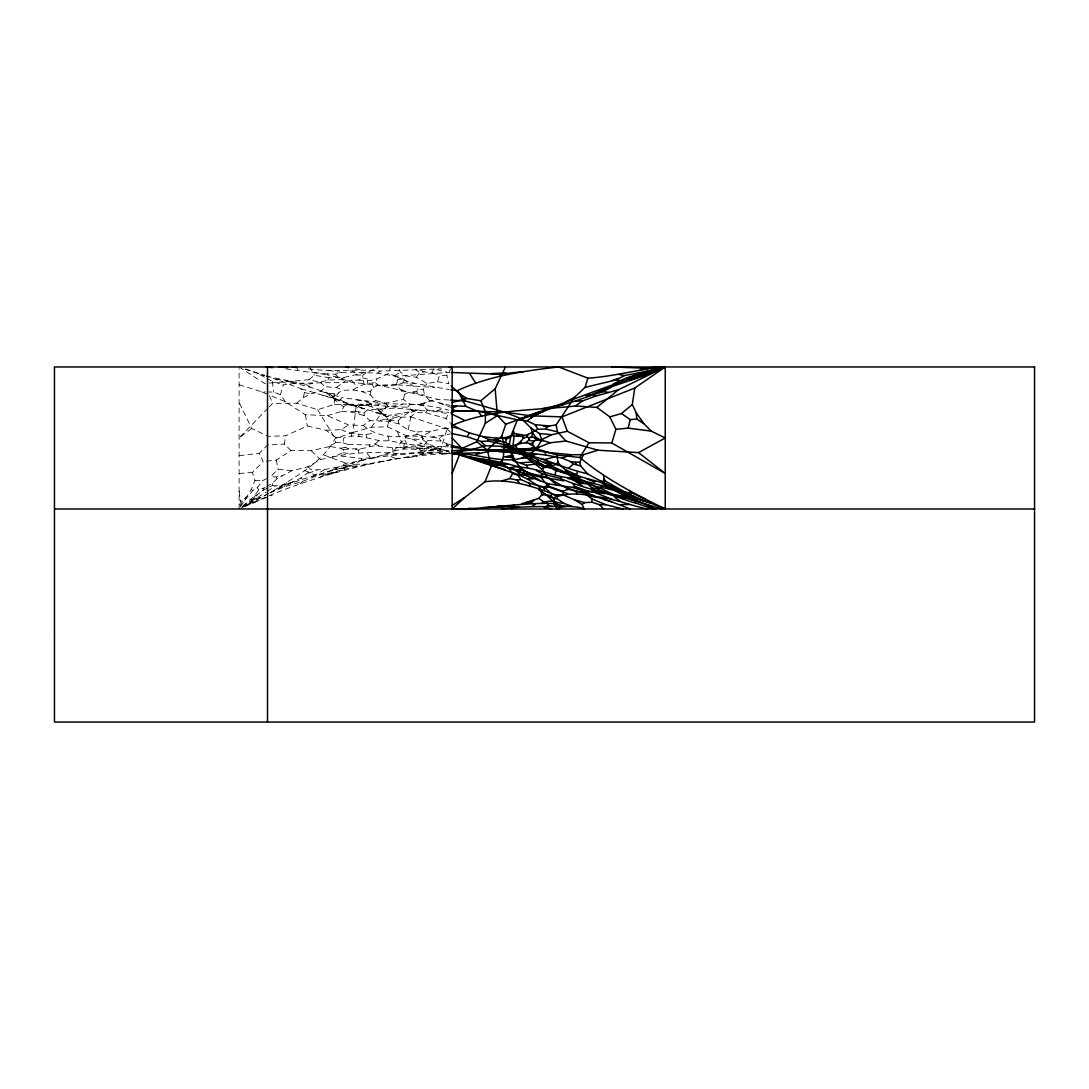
<?xml version="1.0" encoding="UTF-8"?>
<svg xmlns="http://www.w3.org/2000/svg" width="1089" height="1089" viewBox="0 0 1089 1089"><rect width="100%" height="100%" fill="white"/><g stroke="black" fill="none" stroke-linecap="round" stroke-linejoin="round"><path stroke-width="0.75" stroke-dasharray="5 3.75" d="M266.451 461.164L276.307 460.034L291.008 450.574L311.182 450.696L329.858 446.476L335.548 442.57L335.684 437.342L326.074 430.291L307.248 425.99L285.495 435.831L268.098 436.294L251.722 428.453L239.104 402.454M363.25 425.5C378.06 437.86 398.942 438.69 417.005 434.457L417.101 431.952L408.103 429.964L399.078 423.948L390.053 421.593L370.056 420.613L363.25 425.5L348.548 424.969L327.299 415.63L305.328 414.718L285.549 401.895L269.337 395.021M266.465 486.865L272.686 483.067L277.042 478.724L291.757 470.761L307.847 466.827L320.438 459.585L332.281 457.081L343.212 452.738L343.362 449.798L340.803 448.219L329.858 446.476M269.106 406.959L272.563 403.379L296.644 403.216L317.648 409.695L334.5 404.427C334.187 398.52 336.909 392.421 342.763 390.311L353.149 389.971L361.875 391.632L370.478 394.939L375.446 400.534L385.574 403.134L403.515 399.486L409.94 404.155L419.088 404.604L423.281 405.87L427.419 410.063L448.382 413.82L446 418.475L450.111 422.478M239.104 366.952L264.586 383.464L309.045 379.748L320.057 382.198L327.843 380.143L341.592 379.489L345.227 381.177L358.676 380.007L362.664 377.937L362.909 374.97L368.273 371.676L378.809 367.538M448.913 399.99L437.37 399.268L382.307 385.86L350.998 382.13L338.543 377.475L327.149 374.752L327.245 373.922L335.317 374.235L341.143 372.411L355.205 372.207L377.856 373.2L395.811 376.263L450.193 372.343M245.079 506.508C309.167 475.798 378.536 459.204 448.818 451.023L422.913 450.792L415.78 449.24L402.93 449.022L394 450.928L382.988 455.148L359.493 461.096L345.989 463.274L332.336 469.958L302.456 481.352L284.038 486.974L270.072 492.895C293.567 477.404 321.214 464.2 335.208 438.608L352.959 432.456L356.226 405.53L365.999 405.217L382.457 410.049L388.16 406.578L407.654 407.218L415.821 412.663L425.704 412.677L446 418.475M291.008 450.574L284.447 444.026L285.495 435.831M269.623 486.96L272.332 485.571L272.686 483.067M242.97 506.698L265.879 492.187M239.104 491.234L240.465 501.022L239.104 508.985L239.104 368.64M403.515 399.486L404.495 394.517L396.314 384.703L378.046 385.111L373.609 387.63L370.246 391.264L361.875 391.632M390.053 421.593L390.27 420.517L398.166 420.858L400.902 417.727L412.35 409.859C424.274 411.805 436.716 409.614 448.668 412.5M335.548 442.57L342.858 442.747L343.865 437.846C359.193 431.911 373.799 442.719 389.059 440.569C409.273 445.333 430.291 445.85 450.206 451.84M408.103 429.964L412.35 409.859M296.644 403.216L303.314 397.73L304.416 392.571L300.251 388.46L266.451 375.909M352.959 432.456L371.376 427.228L387.439 426.834L388.964 420.177L384.771 415.236L381.654 413.684L348.902 404.495L333.751 398.628L300.251 388.46M382.307 385.86L397.499 384.893L402.916 382.838L403.515 380.265L395.811 376.263M285.549 401.895L280.39 394.722L283.222 384.893L295.119 383.369L350.998 382.13M423.281 405.87L423.934 403.651L429.284 400.248L450.356 405.476M343.362 449.798C352.155 447.96 361.385 450.002 370.001 446.504C381.245 444.244 392.843 450.465 403.733 446.095L404.414 443.795M358.676 380.007C368.872 382.824 379.585 378.196 388.514 373.404L390.529 366.952M399.295 369.498L400.316 372.057L405.571 375.923L416.325 377.27L427.065 383.478L437.438 381.763L439.384 375.501L446.776 375.283L452.18 366.952M396.314 384.703L397.921 379.612L394.763 375.787L388.514 373.404M424.288 371.907L417.495 368.844L415.372 369.416L419.728 372.574L424.288 371.907L432.333 372.71L433.735 368.395M394 450.928L401.351 441.889L404.958 440.106L406.524 435.723L431.993 437.043L450.356 433.926M380.156 420.436L385.737 419.142L386.527 416.964L389.331 415.331L416.297 410.744M240.751 506.494L251.273 489.424L254.894 480.494L252.43 472.381L263.17 461.532L259.345 453.269L267.472 445.102L284.447 444.026M353.149 389.971C359.792 384.58 367.592 383.464 375.501 382.593L376.835 379.231M327.299 415.63L341.687 411.397L343.539 406.837L347.5 404.21C381.273 404.89 415.508 400.793 448.777 410.131M240.193 506.358L242.371 501.103L246.141 496.788M371.376 427.228L380.823 414.011L382.457 410.049M307.847 466.827L311.127 469.672C328.265 470.734 345.118 465.616 361.221 460.252L361.984 458.496C391.496 456.318 420.926 450.642 450.86 453.637M322.725 395.184L340.558 399.935L341.769 397.621L387.616 403.651M242.466 506.875L253.941 498.83L257.086 494.923L262.844 490.445L268.262 487.654M327.843 380.143L329.232 377.801L343.906 377.488L368.273 371.676M284.038 486.974L286.747 482.713M270.154 492.487C294.901 479.337 322.616 474.014 349.052 465.643L353.367 462.907M429.284 400.248L424.683 395.171L423.308 389.277L427.065 383.478M425.704 412.677L427.419 410.063M252.158 499.974L254.581 497.632M341.687 411.397L351.094 411.914L355.327 411.138L358.962 406.02C373.391 402.876 388.256 408.933 402.481 404.4M242.724 506.086L254.009 496.461L258.814 489.832L265.158 487.464M416.325 377.27L419.728 372.574M262.844 490.445L264.055 488.798L262.544 488.648M407.654 407.218L409.94 404.155M378.087 405.258L379.176 403.828M244.848 500.232L252.839 490.458L257.263 487.695L262.64 480.644L268.071 477.88M272.332 485.571C286.284 486.919 301.599 479.405 311.127 469.672M394.436 415.045L399.745 416.869L402.236 413.779M340.803 448.219L345.199 447.388L347.65 444.394L369.021 444.938L375.133 444.053L379.258 446.014M402.93 449.022L407.967 446.572C420.735 444.734 433.721 448.464 446.231 445.632L446.803 443.713L441.059 441.059L428.127 440.541L420.776 437.07M404.495 394.517L407.531 392.83L416.515 391.305L418.122 389.454L423.308 389.277M423.948 445.347L428.127 440.541M319.485 477.363L325.938 474.001C366.571 463.097 407.776 455.461 449.839 453.255L440.119 453.228M300.088 483.884L302.456 481.352M397.921 379.612L402.889 378.727L405.571 375.923M267.948 408.157L239.104 437.969L251.722 428.453M278.77 488.171L282.868 485.204M291.757 470.761L278.035 469.182L270.793 476.506L276.307 477.009L282.31 475.376M303.314 397.73L310.787 393.891L321.024 391.346L325.516 386.813L336.324 387.412L342.763 390.311M377.856 373.2L380.156 371.09L441.481 368.844M375.133 444.053L378.564 440.95M334.772 400.208L333.602 396.627L336.283 395.634M341.592 379.489L343.906 377.488M242.67 506.331L245.937 503.486M309.045 379.748L314.299 375.256L329.232 377.801M355.327 411.138L364.012 412.867L367.51 409.954L395.048 408.062L423.376 410.526M375.297 412.5L385.697 416.107L396.246 417.441L410.621 416.869L415.821 412.663M365.999 405.217L371.267 403.665L375.446 400.534M422.818 452.779L427.215 449.621L440.786 449.076L450.084 452.194M336.324 387.412L345.227 381.177M415.78 449.24L417.523 448.042L431.652 448.627L437.574 447.089M332.336 469.958C341.606 468.093 351.788 467.031 359.493 461.096M394.763 375.787L400.316 372.057M326.074 430.291L341.034 429.665L348.548 424.969M267.227 491.343L275.367 486.238M288.517 484.061L293.622 481.243M429.297 450.533L432.415 449.294L440.963 450.628M242.588 506.589L244.712 505.35M268.724 493.208L245.951 505.473L272.155 495.318M312.87 476.397L325.747 468.991M431.993 437.043L439.03 438.132L443.209 435.763M240.587 508.223L265.648 495.196M254.009 496.461L257.086 494.923M417.005 434.457L422.559 435.723L431.884 431.149L447.484 427.596L440.786 449.076L428.617 444.094L422.75 439.602L411.914 438.949L402.086 436.92M340.149 468.583L344.056 468.406L348.058 466.528M419.401 449.689L421.348 448.791M355.354 449.131L358.553 450.206L362.691 448.3M252.539 503.404L255.411 502.138M250.157 502.628L252.825 501.484M255.656 499.32L260.108 497.523M249.463 502.301L252.103 501.267M324.808 475.253L333.887 472.313M332.485 473.32L342.804 470.121M253.941 498.83L256.391 498.149M388.964 420.177L396.246 417.441M436.662 410.907L441.059 409.246M419.197 455.093L424.084 453.296L433.531 452.793M308.31 473.252L317.226 470.053M382.988 455.148L418.299 452.371L422.913 450.792M332.281 457.081C354.66 452.058 377.951 451.472 400.834 453.909M250.239 499.946L252.771 499.116M410.621 416.869L446.858 428.712L450.805 427.501M417.128 444.938L421.729 443.55L428.617 444.094M360.513 404.945L363.318 404.686M419.959 404.196L437.37 399.268M330.879 473.47L334.799 472.435M287.673 483.489L290.64 482.754M321.024 391.346L329.314 393.85L338.461 392.952M381.654 413.684L389.331 415.331M383.696 414.528L385.547 414.514M356.77 400.058L367.987 401.623M419.088 404.604L423.934 403.651M343.212 465.724L349.8 464.486M361.221 460.252L377.91 457.394M341.034 429.665C351.624 434.239 363.522 435.791 374.779 432.918M343.212 467.331L360.377 465.452M334.5 404.427L348.902 404.495M266.274 376.181L306.308 384.444L312.87 383.491M239.104 455.719L259.345 453.269M407.79 457.475L416.583 456.522M308.486 368.844C332.349 372.343 356.307 368.627 380.156 371.09M400.412 447.293L420.068 448.355L428.698 447.525M379.476 461.75L385.492 461.164M239.104 473.484L252.43 472.381M380.823 414.011L382.307 413.915L386.527 416.964M431.23 450.029L434.661 449.798M417.101 431.952L431.884 431.149M441.576 454.236L452.534 453.664M321.922 474.219L325.938 474.001M446.231 445.632L448.559 445.524L446.966 444.775M355.94 375.12L362.909 374.97M354.81 464.282L369.253 464.091M239.104 384.703L261.959 391.904L265.28 391.958M266.941 391.986L273.598 392.081L280.39 394.722M254.894 480.494L262.64 480.644M276.102 379.067L293.948 382.484M402.916 382.838L414.351 383.301L449.267 389.563M443.359 446.64L449.444 446.898M240.465 501.022L242.371 501.103M335.684 437.342L343.865 437.846M397.499 384.893L434.933 387.507M346.547 404.849L356.226 405.53M413.03 392.421L424.683 395.171M285.971 368.858L327.149 374.752M314.095 372.424L327.245 373.922M341.143 456.114L361.984 458.496M343.212 452.738L349.12 453.487M328.442 370.383L341.143 372.411M418.299 452.371L424.084 453.296M437.438 381.763L448.913 383.723L446.776 375.283M420.068 448.355L427.215 449.621M355.191 368.79L359.969 369.716M304.416 392.571L310.787 393.891M362.664 377.937L370.655 379.734M245.066 369.157L264.709 375.814M403.733 446.095L410.077 447.62M436.893 369.661L446.939 372.111M291.566 382.43L310.134 387.194L341.769 397.621M351.094 411.914L364.23 415.685L370.056 420.613M403.515 380.265L414.351 383.301M286.734 381.014L295.119 383.369M349.052 465.643L350.767 466.146M355.749 405.067L358.962 406.02M350.141 370.668L355.205 372.207M385.737 419.142L390.27 420.517M366.231 401.977L370.301 403.243M446.803 443.713L451.704 445.251M266.873 378.455L272.4 381.449L283.222 384.893M335.289 398.846L367.51 409.954M245.542 369.048L264.845 375.378M439.303 403.148L450.642 407.272M342.858 442.747L347.65 444.394M362.038 405.067L362.991 405.394M345.199 447.388L348.956 448.75M324.1 455.066L345.989 463.274M432.333 372.71L439.384 375.501M304.457 470.489L316.463 475.525M387.439 426.834L406.524 435.723M261.959 391.904L267.867 394.395M390.801 456.468L395.089 458.292M360.949 407.817L362.338 408.457M411.914 438.949L421.729 443.55M334.622 467.875L336.283 468.651M329.314 393.85L333.602 396.627M401.147 389.454L407.531 392.83M259.985 374.698L265.498 377.692M415.44 446.898L417.523 448.042M279.383 485.966L280.377 486.524M366.68 404.21L368.218 405.149M434.361 448.069L437.628 450.07M340.558 399.935L347.5 404.21M300.741 478.166L302.034 479.024M251.273 489.424L252.839 490.458M402.889 378.727L418.122 389.454M377.556 409.9L382.593 413.466M306.308 384.444L310.134 387.194M399.745 416.869L400.902 417.727M326.564 393.061L343.539 406.837M320.057 382.198L325.516 386.813M431.652 448.627L432.415 449.294M311.182 450.696L320.438 459.585M446.858 428.712L450.805 432.592M375.501 382.593L378.046 385.111M335.317 374.235L338.543 377.475M378.155 409.355L382.307 413.915M351.774 380.646L357.655 387.412M367.156 453.46L369.852 456.999M385.574 403.134L388.16 406.578M445.728 404.74L446.272 405.489M257.263 487.695L258.814 489.832M331.573 395.579L333.751 398.628M439.03 438.132L441.059 441.059M416.515 391.305L417.441 392.789M369.021 444.938L370.001 446.504M317.648 409.695L335.208 438.608M309.712 366.952L314.299 375.256M344.056 468.406L344.696 469.577M404.958 440.106L407.967 446.572M297.188 368.613L297.773 369.974M276.307 477.009L277.042 478.724M269.5 395.715L272.563 403.379M397.594 431.979L401.351 441.889M372.193 383.709L373.609 387.63M358.499 412.01L359.152 414.011M398.166 420.858L399.078 423.948M371.267 403.665L371.975 406.388M334.255 393.946L334.691 395.661M387.997 436.131L389.059 440.569M367.306 380.919L367.905 383.382M363.454 381.245L364.08 383.954M276.307 460.034L278.035 469.182M305.328 414.718L307.248 425.99M366.081 434.361L366.503 437.329M358.717 434.266L359.002 436.294M392.53 447.742L393.075 452.493M272.4 381.449L273.598 392.081M351.257 433.15L351.597 436.281M385.247 406.197L385.465 408.634M364.012 412.867L364.23 415.685M370.246 391.264L370.478 394.939M358.553 450.206L358.676 452.602M422.559 435.723L422.75 439.602M394.98 406.088L395.048 408.062"/><path stroke-width="1.5" d="M452.18 473.484L461.899 448.464L476.846 441.698L485.326 423.253L485.449 411.792L480.807 400.779L466.854 398.465L459.272 393.497L451.214 385.887M622.908 508.985L605.743 504.683L599.699 504.697L591.899 502.233L591.953 498.939L584.194 493.072L568.757 489.329L547.304 477.595L542.431 469.59L505.555 442.27L488.199 439.33L482.25 436.444L469.482 432.946L457.829 427.991L451.132 423.485M652.896 508.985L635.418 502.887L635.459 500.15C616.347 487.11 593.954 484.101 572.351 478.085C554.192 477.241 536.904 467.739 518.418 467.045C497.305 459.708 474.763 459.19 453.187 453.228M635.418 502.887C616.183 498.912 599.862 484.061 580.26 483.203L579.457 481.597L567.968 478.466M452.18 508.985C487.3 509.393 521.631 502.138 556.152 503.567C564.769 508.236 575.196 505.065 584.14 508.985L582.139 504.534L574.924 499.987L563.558 495.032L556.493 495.454C534.141 486.633 509.815 478.275 485 481.774L464.622 497.564L452.18 508.985L452.18 366.952L449.117 367.483M451.499 453.065L471.809 449.621L485.272 445.7L510.319 446.681L520.651 443.441L520.733 441.413L523.537 438.241L526.668 437.002L528.206 434.416L537.816 429.229L545.984 429.093L557.432 431.843L565.912 441.004L597.902 450.206L638.549 452.616L665.243 437.969L651.222 431.108L628.176 428.127L615.938 429.325L611.773 442.978L588.999 442.719L567.328 431.271L551.796 434.688L541.737 439.575C524.435 476.329 482.4 451.418 452.398 453.691L464.39 454.167M485 481.774L491.262 466.364L501.43 463.642L503.377 456.972L504.261 444.802L501.757 436.226L505.745 424.234C558.984 405.19 611.351 384.009 665.243 366.952L665.243 508.985C638.903 498.313 612.181 488.144 587.543 473.797C571.602 470.176 556.316 463.928 540.716 458.592C511.639 449.689 480.766 451.445 450.969 446.953M509.393 452.289L516.159 451.867L516.349 450.22L510.319 446.681M451.785 433.572L467.058 436.675L480.902 441.453L488.335 441.018L510.305 445.959L513.001 445.524L514.144 435.981L522.176 436.376L528.206 434.416M518.037 474.505L527.253 478.915L538.905 486.361L544.963 487.777L548.502 486.851L548.856 483.952L523.85 474.818L518.037 474.505L451.785 452.303M497.251 442.733L497.455 441.086M651.222 431.108L644.075 423.866L636.289 412.962L632.301 404.55L634.737 388.065L665.243 366.952L643.068 368.096L611.977 366.952M650.705 503.227C632.423 498 615.176 488.593 596.187 486.824C570.132 473.742 542.826 463.07 517.152 449.281L515.791 445.837L513.001 445.524M607.09 486.66L600.652 482.25L580.355 476.696L565.368 469.658L560.399 465.656L556.18 464.472C547.794 467.031 535.529 466.65 530.098 458.741L531.663 452.575M555.254 474.273L555.826 470.816L551.619 468.052L542.948 465.33M547.304 477.595C533.447 477.88 517.983 469.754 513.096 456.141C504.724 443.795 513.395 431.761 517.275 419.796L540.226 411.438M524.844 456.904L527.321 456.604L529.417 454.276M520.651 443.441L525.973 442.76L528.723 440.174L529.172 437.737L531.568 436.798L550.122 442.787L565.912 441.004M633.866 376.971L665.243 366.952L618.498 389.753L595.656 396.083L582.533 400.902L575.346 405.993C534.195 410.594 490.526 408.838 451.976 425.527M580.913 480.372L574.039 478.03L574.951 473.892M529.485 477.118L525.483 474.681L525.66 473.946L506.426 467.235L461.205 455.066M628.176 428.127L630.218 419.633L621.52 413.521L609.786 416.869L596.895 407.409L575.346 405.993M505.555 442.27L506.371 439.112L510.169 437.165M531.568 436.798L532.589 433L531.024 428.059L521.726 418.843L504.248 412.078L465.425 400.997L450.574 400.085M665.243 508.985C635.363 494.338 605.484 478.983 579.852 457.503L556.887 454.971L535.38 448.423L532.426 444.149L533.909 441.208L536.101 440.024L543.166 440.773M557.432 431.843L556.152 424.941L574.447 397.39L585.092 387.371L587.897 378.169C614.033 376.549 639.175 369.008 665.243 366.952C639.733 378.918 611.705 384.907 586.399 396.941C566.729 405.162 544.364 407.381 527.076 420.83L517.275 419.796L476.084 410.716L465.915 406.347L451.894 405.721M572.188 506.385L564.116 503.458L556.996 498.626L557.663 496.502C581.458 488.852 607.866 500.3 630.055 508.985M501.43 463.642L508.318 468.052L512.674 473.334L518.092 475.417L523.414 474.096L524.544 470.502M541.859 503.036L543.779 501.825L553.253 500.899L553.988 498.571L550.612 495.699L545.575 494.637L541.614 495.141L538.783 498.394L521.536 503.853M600.652 482.25L603.497 480.97L604.204 478.901L603.524 475.403M584.194 493.072C598.297 487.913 612.399 495.699 626.27 497.877L626.624 496.856L624.133 495.1L616.047 491.112M558.711 508.985L559.202 507.597L567.178 506.385M518.418 467.045C524.748 472.367 533.188 474.436 541.179 475.73L541.954 473.742L536.387 470.571M578.735 478.139L576.38 474.831L577.497 471.945M515.478 460.878L512.116 457.611L511.462 452.017M623.548 498.939C602.598 491.983 580.519 487.042 560.359 478.493L561.053 476.928M624.133 495.1L631.811 498.626L632.695 497.7L643.83 500.886M545.984 429.093L546.882 427.16L549.455 425.935L556.152 424.941M480.807 400.779L495.168 388.746L505.446 366.952M587.543 473.797L580.696 465.929L579.743 462.321L583.486 454.685L597.902 450.206M531.064 418.162L532.48 415.44L538.374 413.806M503.377 456.972L510.632 455.923L511.639 454.018M507.569 456.672L509.38 456.373M502.111 480.821L509.775 478.547L512.674 473.334M452.112 450.819C480.317 448.001 508.672 451.377 536.904 450.329L538.687 447.307L550.122 442.787M542.431 469.59L543.683 467.549L547.372 467.304L558.181 469.781M579.852 457.503L588.999 442.719M556.152 503.567L556.887 502.41L564.116 503.458M521.508 458.278L526.259 457.816L527.321 456.604M467.058 436.675L469.482 432.946M496.952 464.241L497.646 463.206L508.005 464.404M556.18 464.472L557.895 461.94L556.887 454.971M501.893 508.985C519.916 506.154 537.912 506.902 555.894 506.399L560.005 505.269M506.426 467.235L517.534 470.067L521.195 469.305M501.063 461.736L502.328 460.116M578.504 478.956L580.355 476.696M515.791 445.837L520.733 441.413M556.928 508.985L554.07 502.478L554.015 498.299L556.493 495.454M546.624 506.562L548.298 504.098M550.612 495.699L552.055 494.243L556.03 495.155L562.142 494.746M491.262 466.364L487.259 449.988L501.757 436.226M599.821 488.131L601.836 486.307M613.039 384.131C629.279 375.651 647.397 371.104 665.243 366.952L629.918 380.442M569.084 467.739L573.359 464.023L580.696 465.929M548.366 506.29L552.15 506.194M585.092 387.371L616.374 379.83L624.501 375.542L648.69 370.873M621.52 413.521L632.301 404.55M596.895 407.409L618.498 389.753M482.25 436.444C492.623 437.683 505.214 440.65 514.158 433.531L524.299 435.178M545.957 503.186L547.631 501.866M528.328 456.005L530.302 455.406M582.139 504.534L584.834 502.614L591.899 502.233M629.211 495.876L630.49 494.964L637.351 498.476M525.864 503.445L531.323 502.233L534.005 500.327M489.723 450.778L522.761 452.425L525.116 450.887M485.326 423.253L497.387 415.576L495.168 388.746M647.029 372.166L656.245 369.443M452.18 505.432L464.622 497.564M640.114 369.933L643.068 368.096M532.153 506.331L535.448 504.302M586.399 396.941L602.911 391.536L611.092 387.385M535.951 414.296L543.465 411.424M661.608 367.742L665.243 366.952L657.824 368.681M648.867 372.234L651.031 371.09M555.894 506.399L560.481 506.889L563.748 506.031M565.912 401.746L574.447 397.39M475.634 454.617C494.583 448.845 515.533 449.24 535.38 448.423L492.827 449.948M525.973 442.76L531.078 443.631L532.78 442.855M450.941 412.69L454.794 410.989L476.084 410.716M525.81 502.778L529.131 501.879M599.59 392.639L605.47 390.08M450.86 389.78L457.23 390.706C489.043 375.855 524.163 370.927 558.711 366.952L587.897 378.169M451.867 410.499L504.248 412.078L530.942 415.835L561.992 416.883L634.737 388.065M525.66 473.946L530.397 474.818L532.412 474.042M654.761 370.383L659.566 368.817M625.739 495.781L632.695 497.7M627.563 496.271L629.02 495.74L635.432 497.877M534.427 414.188L540.348 412.418M515.478 445.033L516.907 444.516M481.774 507.665L510.618 506.385L514.239 505.078M548.543 464.132L550.299 464.159L550.258 463.37L543.969 462.022M612.467 380.388L618.076 378.414M522.761 452.425L545.453 454.971L561.91 458.061L571.616 454.753L583.486 454.685M565.368 469.658L567.396 472.476L569.343 471.836M521.726 418.843L530.942 415.835M456.536 406.469L452.098 407.858L454.794 410.989M555.826 470.816L562.945 472.136L565.844 471.238M514.866 450.274L518.214 449.253M512.238 469.305L513.069 469.046M649.874 372.669L653.509 371.608M622.54 492.773L625.018 492.065L632.818 493.358L644.756 498.762M541.274 477.785L547.849 485.871L562.251 491.166L568.757 489.329M452.18 402.454L466.854 398.465M540.716 458.592L544.582 459.544L554.709 456.931M657.797 369.484L659.09 369.157M548.856 483.952L572.46 487.409L586.141 491.901L588.564 491.316L604.79 493.657M572.46 487.409L575.4 486.701L588.564 491.316M541.941 408.674L563.911 404.373M627.046 378.101L633.961 376.508M504.261 444.802L509.067 443.74M518.092 475.417L520.855 479.541L529.131 483.189L543.302 486.837L547.849 485.871M530.112 453.745L533.27 454.984L536.006 454.44M633.213 376.045L637.433 375.201M529.445 416.039L532.48 415.44M495.89 450.846L499.375 450.179M451.799 411.914L456.495 411.029M648.418 371.118L651.835 370.478M508.318 468.052L518.704 466.201M451.826 372.465L498.653 374.208L523.264 371.635M646.063 371.812L648.159 371.458M536.564 413.643L537.353 413.507M585.746 395.293L590.061 394.613M653.4 368.381L665.243 366.952M509.775 478.547L517.207 480.113L520.855 479.541M586.617 478.779L593.886 481.733L595.669 481.461M512.973 460.661L526.627 465.289L535.883 463.941M527.525 455.488L528.437 455.365M531.309 448.273L538.687 447.307M591.109 496.516C610.357 496.666 628.789 505.31 647.642 508.985M657.947 367.864L661.486 367.442M516.159 451.867L522.802 452.929M496.584 506.603L507.488 505.664M630.218 419.633L636.793 419.006L644.075 423.866M493.889 440.079L496.992 439.82L500.668 441.249M490.458 507.106L501.852 506.154M537.381 412.908L538.932 412.785M523.85 474.818L525.483 474.681M520.528 462.839L532.562 461.872M479.541 452.697L452.534 453.664L455.161 453.786M504.534 450.043L508.168 449.771M660.492 367.592L662.071 367.497M561.91 458.061L570.827 461.736L579.743 462.321M550.258 463.37L552.749 463.22M491.153 373.595L505.772 372.942M500.504 506.29L501.28 506.262M575.863 401.092L582.533 400.902M501.022 506.739L504.221 506.644M603.851 499.565L611.705 501.702M527.253 478.915L533.052 478.847M621.247 504.561L629.251 504.52M474.328 459.272L505.255 469.781M54.45 508.985L1034.55 508.985M553.988 498.571L556.996 498.626M498.326 451.431L502.832 451.527M600.692 491.384L605.293 491.507M523.414 474.096L531.663 474.341M527.076 420.83L535.135 424.724L549.455 425.935M468.27 508.44L477.036 508.985M505.718 456.808L512.116 457.611M279.056 366.952L287.605 367.578L285.713 366.952M510.618 506.385L518.949 506.998M499.388 506.371L501.267 506.521M598.133 390.652L599.835 390.815M531.024 428.059L539.545 433.545L551.796 434.688M506.276 445.319L511.272 446.953L530.384 457.503L543.683 467.549M265.743 366.952L272.481 367.578M536.904 450.329L545.358 452.194L571.616 454.753M639.093 372.983L640.305 373.105M569.506 474.014L576.38 474.831M500.545 446.572L518.201 448.736M511.476 435.641L514.144 435.981M292.369 366.952L297.174 367.565M614.55 494.705L628.122 496.72M603.497 480.97L605.688 481.297L625.018 492.065M458.115 452.275L462.212 452.901M616.374 379.83L619.423 380.306M602.911 391.536L608.356 392.394M457.829 427.991L452.112 427.092L451.459 424.683M541.179 475.73L549.169 478.343L563.626 480.821M626.624 496.856L628.87 497.414M565.354 487.001L575.727 491.125L587.053 493.113L595.179 495.999M618.865 374.493L624.501 375.542M626.27 497.877L661.69 508.985M345.635 366.952L348.82 367.565M528.723 440.174L533.909 441.208M508.903 456.727L510.618 457.162M544.051 507.351L551.606 508.985M513.817 452.384L522.734 454.344M483.992 462.09L495.618 465.806M560.481 506.889L561.216 507.052M514.267 448.614L517.152 449.281M526.259 457.816L530.098 458.741M482.713 459.313L497.646 463.206M463.165 448.055L451.418 445.66L455.529 447.143M529.662 502.546L532.63 503.717M600.379 480.848L608.765 486.184L615.87 488.444M587.175 483.244L591.518 487.532L598.229 489.233L602.993 492.133M541.954 473.742L560.359 478.493M547.821 505.759L548.706 505.99M574.924 499.987L584.834 502.614M520.637 470.067L525.647 471.414M579.457 481.597L583.772 482.822M622.867 497.278L642.319 502.9M627.087 495.182L629.02 495.74M526.668 437.002L529.172 437.737M630.34 499.021L637.051 501.008M560.236 471.796L567.845 474.3L574.039 478.03M485.449 411.792L494.719 414.623M631.334 496.57L633.281 497.197M469.55 456.849L474.75 458.619M573.331 480.249L579.43 482.754M548.502 486.851L567.682 493.63M542.798 425.69L546.882 427.16M632.328 496.897L633.09 497.169M538.783 489.764L547.576 495.971L554.015 498.299M493.848 465.806L496.911 466.936M642.469 376.413L643.83 376.944M531.078 443.631L532.426 444.149M557.813 505.419L560.971 506.63M594.88 492.5L612.277 499.443M538.783 463.097L547.372 467.304M553.253 500.899L556.887 502.41M591.953 498.939L605.743 504.683M549.986 407.654L551.252 408.198M503.499 437.887L506.371 439.112M635.459 500.15L655.51 508.985M618.525 492.282L621.71 493.862M535.529 460.756L542.24 464.513M602.149 497.877L605.661 499.538M509.965 446.844L516.894 450.302M486.674 462.716L490.377 464.459M631.811 498.626L634.097 499.728M623.575 494.079L626.556 495.849M451.445 413.874L463.928 420.027M593.532 395.021L595.656 396.083M627.155 493.29L630.49 494.964M479.351 460.797L480.426 461.341M629.565 496.788L632.056 498.054M549.782 464.35L551.701 465.793M591.967 488.92L598.855 492.623M544.582 459.544L546.977 460.851M558.058 506.97L559.202 507.597M487.858 462.335L489.968 463.519M528.859 443.563L533.215 446.027M562.945 472.136L564.715 473.143M553.675 504.071L556.425 505.623M575.7 481.447L582.452 485.871M611.773 442.978L665.243 473.484L638.549 452.616M548.38 505.133L549.469 505.759M498.653 374.208L501.308 375.759M510.632 455.923L511.626 456.522M532.589 433L535.638 437.193L538.143 438.69M608.22 484.796L611.814 486.96M530.397 474.818L540.076 480.698M517.534 470.067L520.392 471.891M516.349 450.22L518.473 451.622M538.783 498.394L543.779 501.825M585.31 482.046L587.434 483.516M640.7 375.024L641.557 375.623M614.346 496.924L620.349 501.389M516.036 470.87L520.243 474.083M629.088 490.458L632.818 493.358M538.905 486.361L541.274 491.289L545.575 494.637M476.846 441.698L487.259 449.988M534.822 437.751L536.101 440.024M556.03 495.155L557.663 496.502M630.64 496.516L631.497 497.251M549.169 478.343L556.561 484.891M570.827 461.736L573.359 464.023M544.963 487.777L552.055 494.243M512.157 455.243L513.096 456.141M480.902 441.453L485.272 445.7M547.576 495.971L554.07 502.478M510.305 445.959L511.272 446.953M497.387 415.576L505.745 424.234M573.086 484.237L575.4 486.701M452.18 437.969L461.899 448.464M599.699 504.697L603.524 508.985M517.302 448.328L518.827 450.07M575.373 479.31L576.449 480.562M596.187 486.824L598.229 489.233M571.14 476.628L572.351 478.085M457.23 390.706L465.425 400.997M531.323 502.233L532.031 503.132M586.141 491.901L587.053 493.113M522.176 436.376L523.537 438.241M478.466 411.588L481.855 416.42M557.895 461.94L560.399 465.656M486.293 462.852L486.783 463.587M517.207 480.113L519.208 483.121M611.623 485.354L614.019 489.043M511.204 508.168L511.735 508.985M529.662 456.373L530.384 457.503M550.299 464.159L550.762 464.88M469.767 373.731L475.689 383.124M575.4 462.594L576.557 464.431M604.204 478.901L605.688 481.297M535.135 424.724L537.816 429.229M608.765 486.184L610.099 488.525M514.062 452.139L514.498 452.942M529.567 455.978L530.057 456.89M459.272 393.497L465.915 406.347M575.727 491.125L577.116 493.902M609.786 416.869L615.938 429.325M537.34 459.599L538.511 462.158M496.271 438.186L496.992 439.82M526.627 465.289L527.621 467.712M543.302 486.837L544.473 489.832M529.131 483.189L530.37 486.375M533.27 454.984L533.814 456.414M561.992 416.883L567.328 431.271M539.545 433.545L541.737 439.575M562.251 491.166L563.558 495.032M591.518 487.532L592.552 491.166M513.532 431.04L514.158 433.531M567.396 472.476L567.845 474.3M492.051 460.729L492.269 461.627M551.265 466.01L551.619 468.052M593.886 481.733L594.036 482.74M535.638 437.193L535.842 438.581M516.608 434.497L516.758 435.586M519.14 434.933L519.222 435.791M541.274 491.289L541.614 495.141M636.289 412.962L636.793 419.006M488.199 439.33L488.335 441.018M545.358 452.194L545.453 454.971M580.26 483.203L580.274 484.033M267.513 366.952L267.513 722.048M1034.55 366.952L54.45 366.952L54.464 722.048L1034.55 722.048L1034.55 366.952"/></g></svg>
